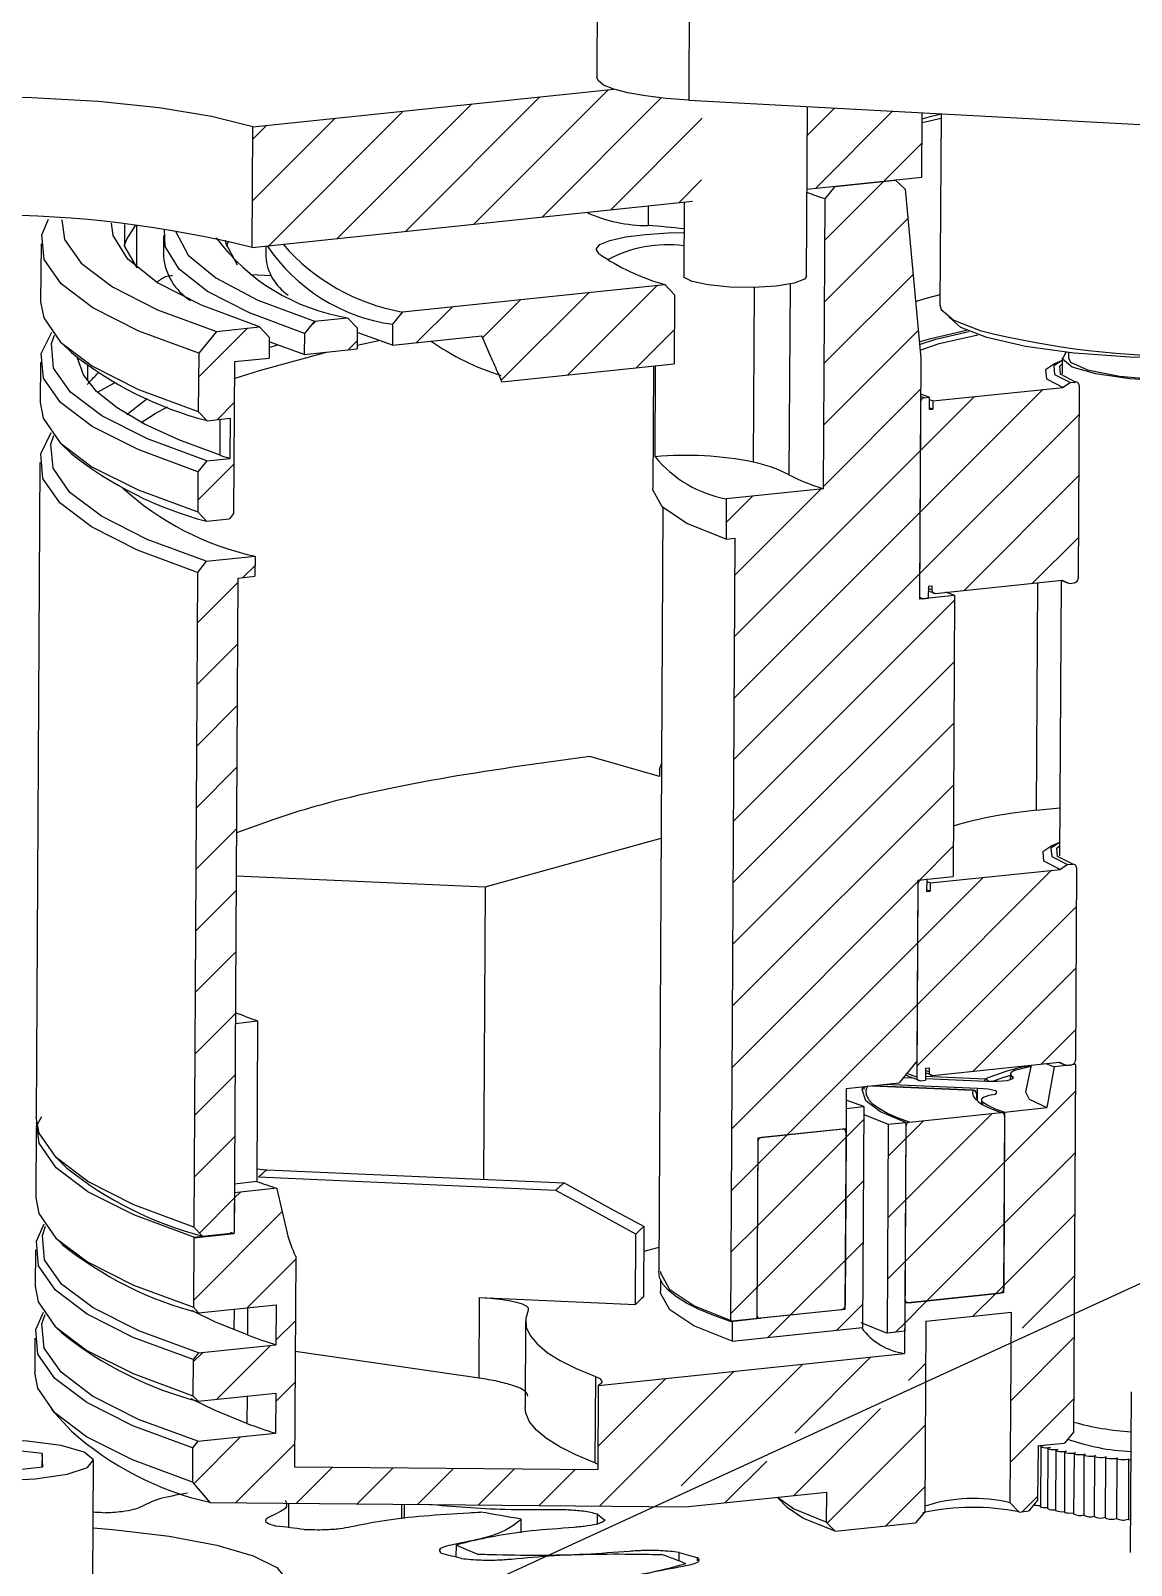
# Model space of a CAD drawing. Header units: millimetres. Extents: x 0 to 1189, y 0 to 841.
# Drawn here: x 554.7 to 635.5, y 551.2 to 663.8 of the extents above; entities that cross this region are included whole.
import ezdxf

# ---------------------------------------------------------------- set-up
doc = ezdxf.new("R2010")
doc.units = ezdxf.units.MM
doc.layers.add('10', color=7, linetype='Continuous')
doc.dimstyles.new('SLDDIMSTYLE0', dxfattribs={"dimtxt": 0.18, "dimasz": 1.016, "dimexe": 0, "dimexo": 0.0625, "dimgap": 0, "dimtad": 0, "dimtih": 1, "dimtoh": 1, "dimdec": 0, "dimrnd": 1e-09, "dimzin": 0, "dimdsep": 46, "dimtxsty": 'Standard', "dimblk1": 'DOT', "dimblk2": 'DOT', "dimsah": 1, "dimcen": 0.09, "dimadec": 0, "dimazin": 0, "dimtfac": 1.016, "dimtdec": 0, "dimtofl": 0, "dimtmove": 0, "dimatfit": 3, "dimldrblk": 'DOT', "dimfxl": 0, "dimfrac": 2, "dimtolj": 1, "dimtzin": 0, "dimarcsym": 0})

# ---------------------------------------------------------------- blocks, each defined once
blk = doc.blocks.new('SW_HATCH_0')
at = {"color": 0, "linetype": 'Continuous', "lineweight": 18}
for p, q in [((3.73, 344.98), (13.59, 354.84)), ((-6.3, 343.93), (3.56, 353.79)), ((-1.29, 344.45), (8.58, 354.32)), ((8.74, 345.5), (17.48, 354.24)), ((-12.52, 346.69), (-6.47, 352.74)), ((-11.32, 343.4), (-1.45, 353.27)), ((13.76, 346.02), (20.48, 352.75)), ((28.2, 351.49), (30.21, 353.5)), ((28.8, 347.6), (34.47, 353.27)), ((-12.49, 351.21), (-11.48, 352.22)), ((33.81, 348.12), (36.62, 350.93)), ((18.77, 346.55), (20.45, 348.23)), ((29.47, 343.78), (33.81, 348.12)), ((29.45, 339.27), (35.58, 345.4)), ((29.42, 334.75), (35.97, 341.29)), ((10.63, 333.92), (17.21, 340.5)), ((-0.47, 336.29), (2.16, 338.92)), ((4.38, 336.65), (7.18, 339.45)), ((5.75, 333.53), (12.19, 339.97)), ((-8.35, 337.39), (-7.87, 337.87)), ((-16.47, 333.76), (-12.88, 337.35)), ((15.64, 334.44), (18.45, 337.25)), ((29.4, 330.24), (36.35, 337.19)), ((-5.48, 335.77), (-4.82, 336.43)), ((29.37, 325.72), (36.52, 332.87)), ((36.47, 323.84), (45.48, 332.85)), ((36.5, 328.36), (40.47, 332.33)), ((-15.1, 330.64), (-13.85, 331.89)), ((36.45, 319.33), (48.15, 331.02)), ((22.85, 314.71), (36.5, 328.36)), ((-16.52, 324.73), (-13.88, 327.37)), ((39.72, 318.11), (48.12, 326.51)), ((22.87, 319.22), (29.2, 325.55)), ((22.25, 323.09), (24.19, 325.03)), ((22.82, 310.19), (36.47, 323.84)), ((44.74, 318.64), (48.1, 321.99)), ((-13.22, 319.05), (-12.32, 319.95)), ((-16.57, 315.7), (-13.58, 318.69)), ((22.8, 305.68), (36.45, 319.33)), ((22.77, 301.16), (39.02, 317.41)), ((-16.59, 311.19), (-13.6, 314.17)), ((22.75, 296.65), (39, 312.89)), ((-16.62, 306.67), (-13.63, 309.66)), ((22.72, 292.13), (38.97, 308.38)), ((-16.64, 302.15), (-13.65, 305.14)), ((22.7, 287.62), (38.95, 303.86)), ((-16.67, 297.64), (-13.68, 300.63)), ((36.43, 296.86), (38.92, 299.35)), ((36.27, 287.72), (46.13, 297.58)), ((-16.69, 293.12), (-13.71, 296.11)), ((22.67, 283.1), (36.32, 296.75)), ((36.3, 292.23), (41.11, 297.05)), ((36.25, 283.2), (47.94, 294.9)), ((-16.72, 288.61), (-13.73, 291.6)), ((22.65, 278.59), (36.3, 292.23)), ((40.37, 282.84), (47.92, 290.39)), ((26.72, 278.17), (36.27, 287.72)), ((-16.75, 284.09), (-13.76, 287.08)), ((45.38, 283.36), (47.89, 285.87)), ((-16.77, 279.58), (-13.78, 282.57)), ((42.67, 276.16), (47.87, 281.36)), ((31.05, 278), (32.35, 279.3)), ((35.42, 273.39), (41.77, 279.74)), ((35.44, 277.91), (36.75, 279.22)), ((24.57, 276.02), (26.72, 278.17)), ((-16.8, 275.06), (-13.81, 278.05)), ((24.55, 271.5), (31.05, 278)), ((34.14, 276.61), (35.44, 277.91)), ((22.62, 274.07), (24.57, 276.02)), ((35.39, 268.88), (42.67, 276.16)), ((42.64, 271.64), (47.84, 276.84)), ((31.02, 273.49), (32.32, 274.79)), ((-13.83, 273.54), (-13.4, 273.97)), ((-16.85, 266.03), (-10.33, 272.55)), ((-16.4, 270.97), (-13.83, 273.54)), ((24.52, 266.99), (31.02, 273.49)), ((34.12, 272.09), (35.42, 273.39)), ((22.6, 269.56), (24.55, 271.5)), ((36.99, 265.99), (42.64, 271.64)), ((42.62, 267.13), (47.82, 272.33)), ((-16.82, 270.55), (-16.68, 270.68)), ((31, 268.97), (32.3, 270.27)), ((-12.9, 265.48), (-9.34, 269.05)), ((26.96, 264.94), (31, 268.97)), ((34.09, 267.58), (35.39, 268.88)), ((22.57, 265.04), (24.52, 266.99)), ((42.01, 266.52), (42.62, 267.13)), ((43.97, 263.99), (47.79, 267.81)), ((30.34, 263.82), (32.27, 265.76)), ((35.37, 264.36), (36.99, 265.99)), ((40.36, 264.87), (42.01, 266.52)), ((25.32, 263.3), (26.96, 264.94)), ((-10.79, 263.11), (-9.36, 264.53)), ((34.69, 263.69), (35.37, 264.36)), ((-15.13, 258.77), (-11.18, 262.72)), ((43.15, 258.67), (47.77, 263.3)), ((-16.87, 261.52), (-16.19, 262.19)), ((18.94, 252.43), (27.87, 261.35)), ((27.29, 256.28), (32.88, 261.88)), ((35.63, 260.14), (36.88, 261.39)), ((12.86, 255.33), (17.84, 260.31)), ((12.96, 250.94), (22.85, 260.83)), ((-10.81, 258.6), (-9.39, 260.02)), ((27.21, 251.71), (33.58, 258.09)), ((43.12, 254.16), (47.74, 258.78)), ((29.67, 249.68), (36.86, 256.87)), ((-16.82, 252.58), (-13.4, 256.01)), ((-13.73, 251.19), (-9.41, 255.5)), ((-9.28, 251.15), (-6.64, 253.79)), ((-4.83, 251.11), (-2.19, 253.75)), ((-0.38, 251.07), (2.26, 253.71)), ((4.07, 251.02), (6.71, 253.67)), ((8.52, 250.98), (11.16, 253.62)), ((22.19, 251.19), (25.24, 254.24)), ((33.95, 249.47), (36.83, 252.36)), ((43.98, 250.52), (45.12, 251.66))]:
    blk.add_line(p, q, dxfattribs=at)
blk = doc.blocks.new('_Dot')
at = {"color": 0, "linetype": 'ByBlock', "lineweight": -2}
blk.add_line((-0.5, 0), (-1, 0), dxfattribs=at)
at = {"color": 0, "linetype": 'ByBlock', "const_width": 0.5}
blk.add_lwpolyline([(-0.25, 0, 1), (0.25, 0, 1)], format="xyb", close=True, dxfattribs=at)

msp = doc.modelspace()

# ---------------------------------------------------------------- linework, layer by layer
at = {"color": 7, "linetype": 'Continuous', "lineweight": 25}
for p, q in [((596.31, 669.17), (596.26, 660.33)), ((603.05, 667.5), (603, 658.66)), ((571.01, 656.7), (597.5, 659.47)), ((603, 658.66), (657.44, 655.72)), ((611.64, 645.73), (611.71, 658.19)), ((620.11, 653), (620.13, 657.74)), ((621.52, 657.66), (621.44, 643.64)), ((570.96, 647.86), (571.01, 656.7)), ((620.13, 657.03), (621.52, 657.35)), ((611.68, 652.12), (620.11, 653)), ((613.72, 652.33), (612.99, 651.43)), ((613.72, 652.33), (618.17, 652.8)), ((618.17, 652.8), (618.88, 652.14)), ((618.88, 652.14), (620.03, 639.74)), ((570.96, 647.86), (603.29, 651.24)), ((600.03, 650.9), (600.03, 649.47)), ((602.67, 651.18), (602.64, 645.78)), ((612.99, 651.43), (612.87, 630.15)), ((562.49, 646.37), (562.51, 649.45)), ((564.47, 648.73), (564.46, 647.2)), ((555.47, 648.13), (555.44, 643.86)), ((571.97, 647.96), (571.96, 647.15)), ((572.35, 645.78), (570.86, 645.85)), ((582, 643.12), (601.24, 645.14)), ((601.24, 645.14), (601.96, 644.39)), ((610.44, 645.16), (610.36, 631.18)), ((601.96, 644.39), (601.93, 639.32)), ((607.81, 644.92), (607.74, 632.11)), ((582, 643.12), (581.27, 642.22)), ((568.34, 641.69), (571.5, 642.02)), ((571.5, 642.02), (572.22, 641.28)), ((575.53, 642.45), (574.8, 641.55)), ((575.53, 642.45), (577.96, 642.7)), ((577.96, 642.7), (578.68, 641.95)), ((578.68, 641.95), (578.67, 640.42)), ((581.27, 642.22), (581.26, 640.69)), ((556.97, 640.85), (557.7, 640.14)), ((568.34, 641.69), (567.04, 640.09)), ((572.22, 641.28), (572.21, 639.74)), ((574.79, 640.01), (572.21, 640.92)), ((572.21, 640.52), (572.82, 640.7)), ((574.8, 641.55), (574.79, 640.01)), ((581.26, 640.69), (578.68, 641.61)), ((578.68, 640.69), (580.26, 641.02)), ((581.26, 640.69), (587.81, 641.37)), ((567.04, 640.09), (567.01, 635.81)), ((569.66, 639.48), (572.21, 639.74)), ((574.79, 640.01), (578.67, 640.42)), ((620.03, 639.74), (619.93, 622.06)), ((630.41, 639.57), (629.85, 639.32)), ((630.42, 639.76), (630.42, 638.58)), ((630.87, 640.16), (630.87, 639.75)), ((555.42, 639.44), (555.4, 636.49)), ((558.88, 639.16), (558.87, 638.08)), ((569.66, 639.48), (569.6, 628.33)), ((589.3, 638), (601.93, 639.32)), ((600.42, 639.16), (600.37, 630.2)), ((600.53, 632.5), (600.57, 639.18)), ((559.62, 637.23), (560.85, 637.93)), ((620.92, 636.59), (630.49, 637.59)), ((631.01, 637.94), (630.49, 637.59)), ((631.01, 637.94), (631.4, 637.98)), ((631.66, 637.72), (631.58, 623.57)), ((561.77, 635.61), (563.26, 636.77)), ((620.01, 636.5), (619.94, 622.35)), ((620.66, 636.86), (620.02, 637.08)), ((620.28, 636.82), (620.02, 636.91)), ((620.28, 636.82), (620.66, 636.86)), ((620.66, 636.86), (620.66, 635.98)), ((620.92, 636.59), (620.66, 636.68)), ((620.92, 636.59), (620.92, 636)), ((567.01, 635.81), (567.66, 635.14)), ((567.66, 635.14), (569.34, 635.32)), ((568.61, 632.61), (568.62, 635.24)), ((569.34, 635.32), (569.32, 632.37)), ((620.92, 636), (620.66, 636.09)), ((620.66, 635.98), (620.92, 636)), ((556.93, 633.48), (557.66, 632.77)), ((555.38, 632.07), (555.11, 584.04)), ((567.64, 632.2), (566.99, 631.39)), ((567.64, 632.2), (569.32, 632.37)), ((566.99, 631.39), (566.97, 628.45)), ((605.76, 629.41), (605.74, 626.46)), ((612.87, 630.15), (605.76, 629.41)), ((566.97, 628.45), (567.62, 627.78)), ((569.6, 628.33), (569.3, 627.95)), ((601.11, 628.77), (600.8, 572.73)), ((567.62, 627.78), (569.3, 627.95)), ((605.74, 626.46), (606.39, 626.53)), ((606.39, 626.53), (606.07, 569.07)), ((567.6, 624.83), (571.18, 625.2)), ((571.18, 625.2), (571.17, 623.73)), ((566.95, 624.02), (566.68, 575.99)), ((567.6, 624.83), (566.95, 624.02)), ((569.92, 623.6), (571.17, 623.73)), ((569.92, 623.6), (569.65, 575.56)), ((620.59, 623.01), (620.58, 622.13)), ((620.84, 622.74), (620.58, 622.83)), ((621.1, 622.47), (620.58, 622.65)), ((620.59, 623.01), (620.84, 623.04)), ((620.84, 623.04), (620.84, 622.74)), ((621.1, 622.47), (630.41, 623.45)), ((628.52, 606.57), (628.62, 623.26)), ((630.33, 623.44), (630.22, 603.21)), ((630.32, 623.44), (630.93, 623.21)), ((630.41, 623.45), (630.93, 623.21)), ((630.93, 623.21), (631.32, 623.25)), ((622.52, 622.33), (619.93, 622.06)), ((620.19, 622.08), (619.94, 622.17)), ((620.19, 622.08), (620.58, 622.13)), ((622.52, 622.33), (621.87, 622.56)), ((622.52, 622.33), (622.41, 601.7)), ((600.85, 609.03), (595.74, 610.52)), ((600.85, 609.56), (601.01, 609.98)), ((600.85, 609.56), (600.85, 609.03)), ((628.52, 606.57), (630.24, 606.75)), ((588.06, 600.94), (600.97, 604.51)), ((630.21, 604.21), (629.65, 603.96)), ((630.81, 602.58), (630.29, 602.23)), ((630.81, 602.58), (631.2, 602.62)), ((631.46, 602.35), (631.38, 588.21)), ((569.8, 601.75), (588.06, 600.94)), ((619.82, 601.43), (619.75, 588.17)), ((619.82, 601.43), (622.41, 601.7)), ((620.08, 601.46), (620.47, 601.5)), ((620.47, 601.5), (620.46, 600.61)), ((620.72, 601.23), (620.47, 601.32)), ((620.72, 601.23), (630.29, 602.23)), ((620.72, 601.23), (620.72, 600.64)), ((588.06, 600.94), (587.94, 579.49)), ((619.82, 601.13), (619.74, 586.99)), ((620.72, 600.64), (620.46, 600.73)), ((620.46, 600.61), (620.72, 600.64)), ((569.74, 590.93), (571.36, 591.12)), ((571.36, 591.12), (571.3, 579.34)), ((619.75, 588.17), (618.44, 586.56)), ((620.9, 587.11), (630.22, 588.09)), ((628.14, 587.87), (627.73, 585.92)), ((629.21, 587.98), (629.83, 587.75)), ((629.83, 587.75), (629.29, 584.75)), ((631.38, 587.91), (629.83, 587.75)), ((630.12, 588.08), (630.73, 587.85)), ((630.22, 588.09), (630.73, 587.85)), ((630.73, 587.85), (631.12, 587.89)), ((631.38, 587.91), (631.23, 560.95)), ((631.38, 587.91), (631.26, 587.95)), ((618.77, 586.96), (619.37, 586.94)), ((620, 586.72), (618.96, 587.1)), ((619.74, 586.99), (619, 587.25)), ((620, 586.72), (620.38, 586.76)), ((620.39, 587.65), (620.38, 586.76)), ((620.38, 586.89), (624.81, 586.7)), ((620.39, 587.65), (620.65, 587.67)), ((620.65, 587.38), (620.39, 587.47)), ((620.9, 587.11), (620.39, 587.29)), ((624.76, 586.84), (620.39, 587.04)), ((620.65, 587.67), (620.65, 587.38)), ((626.61, 587.21), (626.6, 586.8)), ((626.76, 586.86), (626.76, 587.04)), ((614.56, 586.15), (614.55, 583.21)), ((614.56, 586.15), (618.44, 586.56)), ((615.95, 586.3), (615.95, 586.29)), ((616.46, 586.35), (623.85, 586.02)), ((623.86, 586.03), (616.49, 586.36)), ((624.2, 586.15), (617.42, 586.45)), ((623.86, 586.03), (623.85, 586.02)), ((624.14, 585.73), (624.12, 585.57)), ((624.14, 585.41), (624.15, 585.73)), ((624.14, 585.73), (624.14, 585.41)), ((624.15, 585.73), (624.14, 585.73)), ((624.2, 585.27), (624.2, 586.15)), ((614.56, 584.68), (614.47, 569.95)), ((615.85, 584.82), (614.56, 585.29)), ((614.56, 584.68), (615.85, 584.82)), ((615.85, 584.82), (615.76, 568.61)), ((619.2, 583.69), (625.93, 584.4)), ((624.48, 585.31), (624.48, 585.02)), ((624.57, 585.17), (624.57, 584.97)), ((626.19, 584.42), (626.11, 571.16)), ((626.19, 584.42), (629.29, 584.75)), ((555.11, 583.3), (555.08, 578.14)), ((555.11, 583.36), (555.54, 584.11)), ((608.08, 582.53), (614.55, 583.21)), ((615.85, 584.25), (617.65, 583.53)), ((617.65, 583.53), (617.57, 568.21)), ((617.65, 583.53), (618.94, 583.67)), ((618.94, 583.67), (618.86, 568.34)), ((618.94, 583.37), (618.87, 570.7)), ((626.19, 584.13), (626.12, 571.46)), ((608.08, 582.53), (608.01, 569.27)), ((608.08, 582.24), (608.01, 569.56)), ((614.29, 583.18), (608.34, 582.56)), ((614.55, 582.91), (614.48, 570.24)), ((556.63, 581.03), (557.37, 580.31)), ((571.3, 580.26), (572.04, 580.19)), ((572.04, 580.19), (593.87, 579.22)), ((571.3, 579.34), (569.67, 579.14)), ((572.77, 578.84), (569.67, 578.51)), ((593.26, 578.68), (571.43, 579.64)), ((572.77, 578.84), (572.77, 578.79)), ((572.77, 578.79), (573.54, 575.54)), ((569.67, 578.51), (569.65, 575.56)), ((566.68, 575.99), (567.32, 575.32)), ((566.68, 575.25), (569.65, 575.56)), ((566.68, 575.19), (569.65, 575.51)), ((567.32, 575.32), (569.65, 575.56)), ((569.36, 575.62), (569.65, 575.51)), ((599.1, 570.31), (599.12, 575.47)), ((599.71, 570.86), (599.73, 576.02)), ((555.06, 574.31), (555.04, 571.66)), ((556.6, 575.14), (557.04, 574.71)), ((566.68, 575.25), (566.65, 570.1)), ((600.81, 574.48), (599.72, 574.2)), ((574.16, 573.86), (574.07, 558.4)), ((600.94, 572.1), (600.94, 571.26)), ((587.62, 564.91), (587.66, 570.82)), ((587.66, 570.82), (599.1, 570.31)), ((626.11, 571.16), (618.87, 570.41)), ((619.13, 570.43), (625.86, 571.14)), ((566.65, 570.1), (567.03, 569.7)), ((567.03, 569.7), (572.72, 570.29)), ((569.64, 569.97), (569.63, 568.45)), ((570.63, 570.07), (570.62, 568.07)), ((572.72, 570.29), (572.71, 567.34)), ((614.47, 569.95), (606.2, 569.08)), ((614.21, 569.92), (608.27, 569.3)), ((618.87, 570.41), (618.85, 566.72)), ((619.13, 570.43), (618.87, 570.52)), ((620.4, 569.09), (626.68, 569.75)), ((626.6, 555.75), (626.68, 569.75)), ((556.56, 568.65), (557, 568.22)), ((591.03, 569.1), (590.99, 562.78)), ((606.07, 569.07), (608.01, 569.27)), ((606.2, 569.08), (606.19, 567.61)), ((606.19, 567.61), (615.76, 568.61)), ((615.63, 568.99), (617.57, 568.21)), ((620.4, 569.09), (620.32, 555.1)), ((555.02, 567.83), (555.01, 565.32)), ((618.86, 568.34), (617.57, 568.21)), ((567.02, 566.75), (566.63, 566.27)), ((567.02, 566.75), (572.71, 567.34)), ((596.38, 564.37), (618.85, 566.72)), ((566.63, 566.27), (566.61, 563.61)), ((596.15, 565.02), (596.11, 558.7)), ((596.35, 558.19), (596.38, 564.37)), ((566.61, 563.61), (567, 563.21)), ((567, 563.21), (572.69, 563.81)), ((570.59, 563.59), (570.58, 561.58)), ((572.69, 563.81), (572.67, 560.86)), ((635.47, 563.91), (635.4, 552.12)), ((556.25, 562.6), (557.71, 561.02)), ((566.98, 560.27), (572.67, 560.86)), ((631.23, 560.95), (630.58, 560.14)), ((555.55, 559.37), (551.02, 559.87)), ((566.59, 559.78), (566.58, 557.28)), ((566.98, 560.27), (566.59, 559.78)), ((628.64, 559.94), (628.61, 555.96)), ((628.64, 559.94), (628.73, 559.95)), ((628.74, 559.95), (630.58, 560.14)), ((628.84, 559.89), (628.81, 555.47)), ((629.37, 559.75), (629.34, 555.33)), ((629.95, 559.61), (629.93, 555.19)), ((555.55, 559.37), (555.54, 558.39)), ((555.6, 558.39), (555.55, 559.37)), ((559.28, 550.01), (559.32, 558.85)), ((596.35, 558.57), (596.11, 558.7)), ((630.59, 559.49), (630.57, 555.07)), ((631.28, 559.37), (631.25, 554.95)), ((632.01, 559.27), (631.99, 554.85)), ((632.78, 559.17), (632.76, 554.75)), ((633.59, 559.09), (633.57, 554.67)), ((634.43, 559.02), (634.4, 554.6)), ((635.29, 558.96), (635.27, 554.54)), ((551.13, 557.92), (555.6, 558.39)), ((574.07, 558.4), (596.35, 558.19)), ((566.58, 557.28), (567.85, 555.79)), ((602.76, 555.47), (613.11, 556.55)), ((613.11, 556.55), (613.09, 554.34)), ((567.85, 555.79), (602.76, 555.47)), ((573.65, 553.94), (573.66, 555.74)), ((581.95, 554.59), (581.95, 555.66)), ((582.13, 555.66), (582.12, 554.6)), ((609.51, 556.14), (610.24, 555.42)), ((620.32, 555.1), (619.65, 554.29)), ((627.26, 555.08), (626.6, 555.75)), ((627.26, 555.08), (627.96, 555.16)), ((628.61, 555.96), (627.96, 555.16)), ((628.34, 555.63), (628.34, 555.62)), ((590.7, 553.56), (590.71, 554.55)), ((596.31, 554.21), (596.32, 554.93)), ((613.09, 554.34), (613.74, 553.67)), ((613.74, 553.67), (619.65, 554.29)), ((585.94, 551.77), (585.95, 552.67)), ((602.3, 551.49), (602.3, 552.12)), ((603.66, 551.5), (603.66, 551.74))]:
    msp.add_line(p, q, dxfattribs=at)
at = {"color": 7, "linetype": 'Continuous', "lineweight": 25, "flags": 128}
for points in [[(603, 658.66), (601.34, 658.79), (599.84, 658.97), (598.54, 659.2), (597.5, 659.47), (596.76, 659.77), (596.35, 660.1), (596.26, 660.33)], [(571.01, 656.7), (567.99, 657.47), (564.14, 658.1), (559.67, 658.56), (554.79, 658.82), (549.76, 658.88), (544.82, 658.72), (540.21, 658.36), (536.18, 657.82), (532.92, 657.12), (530.6, 656.29), (529.34, 655.39), (529.18, 654.44), (530.16, 653.51), (532.21, 652.64)], [(620.13, 657.28), (620.82, 657.48), (621.52, 657.66)], [(567.04, 640.09), (562.65, 641.71), (559.27, 643.42), (556.94, 645.18), (555.69, 646.97), (555.54, 648.77), (556.03, 649.93)], [(556.99, 649.89), (557.2, 648.45), (558.42, 646.69), (560.71, 644.96), (564.03, 643.29), (568.34, 641.69)], [(571.5, 642.02), (567.24, 643.61), (564.01, 645.27), (561.84, 646.99), (560.76, 648.74), (560.64, 649.64)], [(561.57, 647.98), (561.76, 648.47), (562.41, 649.46)], [(561.59, 649.55), (561.59, 647.93), (562.49, 646.37)], [(574.8, 641.55), (570.76, 643.05), (567.68, 644.63), (565.61, 646.27), (564.59, 647.93), (564.52, 649.2)], [(565.35, 649.08), (565.37, 649.01), (566.27, 647.3), (568.29, 645.62), (571.39, 643.99), (575.53, 642.45)], [(596.4, 647.4), (596.21, 647.74), (596.49, 648.07), (597.22, 648.37), (598.36, 648.63), (599.82, 648.81), (601.5, 648.92), (602.66, 648.95)], [(568.99, 648.39), (569.02, 648.19), (569.87, 646.58)], [(569.09, 647.94), (569.22, 648.28), (569.25, 648.34)], [(611.64, 645.73), (611.5, 645.52), (610.73, 645.23), (609.42, 645.01), (607.76, 644.92), (606.01, 644.94), (604.43, 645.1), (603.26, 645.35), (602.68, 645.66), (602.64, 645.78)], [(619.65, 643.88), (620.53, 644.16), (621.45, 644.4)], [(555.44, 643.86), (555.67, 642.7), (556.91, 640.9), (559.24, 639.14), (562.62, 637.44), (567.01, 635.81)], [(621.44, 643.64), (621.53, 643.31), (622.47, 642.51), (624.39, 641.77)], [(619.92, 640.92), (620.77, 641.18), (623.38, 641.78)], [(624.89, 641.24), (622.97, 641.98), (622.1, 642.77)], [(656.52, 642.23), (656.07, 641.9), (654.27, 641.16), (651.54, 640.54), (648.05, 640.07), (644.02, 639.78), (639.7, 639.69), (635.37, 639.8), (631.29, 640.11), (627.72, 640.6), (624.89, 641.24)], [(566.99, 631.39), (562.6, 633.02), (559.22, 634.72), (556.89, 636.48), (555.64, 638.27), (555.49, 640.07), (556.26, 641.64)], [(567.64, 632.2), (563.29, 633.81), (559.94, 635.5), (557.63, 637.24), (556.39, 639.01), (556.24, 640.8), (556.45, 641.41)], [(619.94, 640.74), (621.14, 641.13), (623.57, 641.7)], [(619.98, 640.33), (621.39, 640.8), (624.23, 641.45)], [(568.61, 632.61), (565.59, 633.73), (563.07, 634.89), (561.05, 636.08), (559.55, 637.29), (558.58, 638.52), (558.15, 639.72)], [(569.65, 638.23), (571.5, 638.83), (576.43, 640.17)], [(630.41, 639.57), (629.79, 639.16), (629.84, 638.53), (631.01, 637.94)], [(644.36, 638.27), (641.49, 638.05), (638.37, 638.04), (635.37, 638.22), (632.87, 638.59), (631.15, 639.08), (630.44, 639.66), (630.71, 640.18)], [(630.87, 639.75), (631.02, 639.45), (632.27, 638.87), (634.61, 638.41), (637.68, 638.15), (641.02, 638.12), (644.11, 638.34)], [(629.85, 639.32), (629.19, 638.88), (629.25, 638.22), (630.49, 637.59)], [(631.4, 637.98), (630.28, 638.55), (630.23, 639.14), (630.42, 639.31)], [(555.4, 636.49), (555.63, 635.33), (556.88, 633.53), (559.21, 631.77), (562.59, 630.07), (566.97, 628.45)], [(562.83, 635.01), (563.84, 635.67), (564.74, 636.17)], [(566.95, 624.02), (562.56, 625.65), (559.18, 627.35), (556.85, 629.11), (555.6, 630.9), (555.45, 632.71), (556.22, 634.28)], [(567.6, 624.83), (563.25, 626.44), (559.9, 628.13), (557.59, 629.87), (556.35, 631.65), (556.2, 633.43), (556.4, 634.05)], [(605.74, 626.46), (602.86, 627.61), (601.05, 628.83), (600.37, 630.08), (600.37, 630.2)], [(629.65, 603.96), (628.99, 603.52), (629.05, 602.86), (630.29, 602.23)], [(630.21, 604.21), (629.59, 603.79), (629.64, 603.17), (630.81, 602.58)], [(631.2, 602.62), (630.08, 603.18), (630.03, 603.78), (630.22, 603.95)], [(628.11, 587.74), (628.03, 587.73), (627.23, 587.55)], [(624.81, 586.7), (625.22, 586.68), (625.64, 586.68), (626.03, 586.71), (626.37, 586.75), (626.63, 586.81), (626.79, 586.88), (626.83, 586.96), (626.76, 587.04)], [(626.61, 587.1), (626.04, 586.93), (625.36, 586.68)], [(627.23, 587.55), (627.02, 587.5), (626.86, 587.44), (626.73, 587.37), (626.65, 587.31), (626.61, 587.24), (626.62, 587.17), (626.66, 587.1), (626.76, 587.04)], [(618.94, 583.67), (617.07, 584.43), (615.99, 585.24), (615.74, 586.08), (615.81, 586.28)], [(619.2, 583.69), (618.33, 584), (617.6, 584.32), (617, 584.65), (616.54, 584.99), (616.22, 585.33), (616.05, 585.68), (616.03, 586.02), (616.15, 586.37)], [(623.85, 586.02), (623.82, 585.81), (623.88, 585.6), (624.02, 585.39), (624.25, 585.19), (624.55, 584.98), (624.94, 584.78), (625.4, 584.59), (625.93, 584.4)], [(625.24, 585.68), (625.47, 585.74), (625.6, 585.82), (625.61, 585.9), (625.51, 585.97), (625.29, 586.04), (624.99, 586.1), (624.62, 586.13), (624.2, 586.15)], [(625.24, 585.68), (625.02, 585.63), (624.83, 585.57), (624.68, 585.51), (624.57, 585.44), (624.5, 585.38), (624.48, 585.31), (624.5, 585.24), (624.57, 585.17)], [(627.73, 585.92), (628, 585.37), (629.29, 584.75)], [(566.68, 575.99), (562.29, 577.62), (558.91, 579.32), (556.58, 581.08), (555.33, 582.87), (555.11, 584.04)], [(566.68, 575.25), (562.29, 576.88), (558.91, 578.58), (556.58, 580.34), (555.33, 582.13), (555.13, 583.67)], [(593.87, 579.22), (597.27, 577.36), (599.73, 576.02)], [(555.08, 578.14), (555.3, 576.98), (556.55, 575.18), (558.88, 573.43), (562.26, 571.72), (566.65, 570.1)], [(599.12, 575.47), (595.96, 577.2), (593.26, 578.68)], [(566.63, 566.27), (562.24, 567.89), (558.86, 569.59), (556.53, 571.35), (555.28, 573.15), (555.13, 574.95), (555.69, 576.22)], [(567.02, 566.75), (562.65, 568.37), (559.29, 570.06), (556.97, 571.81), (555.73, 573.59), (555.58, 575.38), (555.81, 576.05)], [(606.07, 569.07), (604.84, 569.5), (603.76, 569.94), (602.85, 570.4), (602.1, 570.86), (601.52, 571.33), (601.11, 571.81), (600.87, 572.29), (600.8, 572.78)], [(606.2, 569.08), (603.38, 570.2), (601.62, 571.39), (600.95, 572.61), (600.95, 572.73)], [(555.04, 571.66), (555.27, 570.49), (556.51, 568.7), (558.84, 566.94), (562.23, 565.24), (566.61, 563.61)], [(587.66, 570.82), (588.44, 570.77), (589.17, 570.7), (589.81, 570.6), (590.36, 570.48), (590.78, 570.35), (591.07, 570.2), (591.22, 570.05), (591.22, 569.9)], [(606.19, 567.61), (603.37, 568.73), (601.61, 569.91), (600.94, 571.14), (600.94, 571.26)], [(566.59, 559.78), (562.2, 561.41), (558.82, 563.11), (556.49, 564.87), (555.24, 566.66), (555.09, 568.46), (555.66, 569.74)], [(570.62, 568.07), (568.27, 569.01), (566.53, 569.86)], [(591.22, 569.9), (591.04, 569.28), (591.08, 568.65), (591.36, 568.03), (591.87, 567.41), (592.61, 566.79), (593.57, 566.19), (594.75, 565.6), (596.15, 565.02)], [(566.98, 560.27), (562.62, 561.88), (559.25, 563.58), (556.94, 565.33), (555.69, 567.11), (555.54, 568.9), (555.77, 569.57)], [(587.62, 564.91), (578.02, 566.3), (574.12, 566.86)], [(566.58, 557.28), (562.19, 558.9), (558.81, 560.61), (556.48, 562.37), (555.23, 564.16), (555.01, 565.32)], [(596.15, 565.02), (596.33, 564.95), (596.47, 564.87), (596.56, 564.78), (596.62, 564.7), (596.62, 564.62), (596.59, 564.53), (596.51, 564.45), (596.38, 564.37)], [(570.58, 561.58), (568.24, 562.53), (566.49, 563.38)], [(596.11, 558.7), (594.72, 559.28), (593.54, 559.87), (592.57, 560.47), (591.84, 561.09), (591.33, 561.71), (591.05, 562.33), (590.99, 562.78)], [(546.89, 557.59), (549.15, 557.4), (552.17, 557.36), (555.05, 557.52), (557.39, 557.87), (558.88, 558.36), (559.32, 558.91), (558.64, 559.47), (556.94, 559.95), (554.45, 560.29), (551.5, 560.44), (548.49, 560.38), (547.19, 560.28)], [(628.74, 559.95), (628.88, 559.95), (629.05, 559.96)], [(629.06, 559.96), (628.92, 559.94), (628.85, 559.91), (628.85, 559.87), (628.91, 559.84), (629.04, 559.82), (629.21, 559.8), (629.39, 559.8), (629.55, 559.81)], [(629.56, 559.81), (629.43, 559.79), (629.37, 559.76), (629.38, 559.72), (629.46, 559.69), (629.6, 559.67), (629.77, 559.66), (629.95, 559.66), (630.11, 559.68)], [(630.11, 559.68), (630, 559.65), (629.95, 559.62), (629.98, 559.58), (630.07, 559.55), (630.21, 559.53), (630.39, 559.53), (630.57, 559.53), (630.72, 559.55)], [(630.73, 559.55), (630.63, 559.52), (630.59, 559.49), (630.63, 559.45), (630.73, 559.42), (630.89, 559.41), (631.06, 559.4), (631.24, 559.41), (631.38, 559.43)], [(631.39, 559.43), (631.3, 559.4), (631.28, 559.36), (631.33, 559.33), (631.45, 559.3), (631.61, 559.29), (631.79, 559.29), (631.96, 559.3), (632.09, 559.32)], [(632.1, 559.32), (632.02, 559.29), (632.02, 559.25), (632.08, 559.22), (632.21, 559.2), (632.37, 559.18), (632.55, 559.18), (632.72, 559.19), (632.84, 559.22)], [(632.85, 559.22), (632.79, 559.18), (632.8, 559.15), (632.87, 559.12), (633.01, 559.1), (633.18, 559.09), (633.36, 559.09), (633.52, 559.1), (633.63, 559.13)], [(633.64, 559.13), (633.59, 559.1), (633.61, 559.06), (633.7, 559.03), (633.85, 559.01), (634.02, 559), (634.2, 559.01), (634.35, 559.02), (634.45, 559.05)], [(634.46, 559.05), (634.43, 559.02), (634.46, 558.98), (634.57, 558.96), (634.72, 558.94), (634.9, 558.93), (635.07, 558.94), (635.22, 558.96), (635.31, 558.99)], [(635.31, 558.99), (635.29, 558.95), (635.34, 558.92), (635.44, 558.9)], [(613.09, 554.34), (610.69, 555.32), (609.51, 556.14)], [(613.74, 553.67), (611.39, 554.63), (610.24, 555.42)], [(628.81, 555.53), (628.68, 555.53), (628.52, 555.55), (628.4, 555.57), (628.35, 555.61), (628.34, 555.62)], [(629.34, 555.38), (629.18, 555.38), (629.01, 555.4), (628.89, 555.42), (628.82, 555.45), (628.81, 555.47)], [(631.26, 554.99), (631.21, 554.99), (631.04, 554.98), (630.86, 554.99), (630.71, 555), (630.6, 555.03), (630.57, 555.07), (630.57, 555.07)], [(559.3, 553.93), (560.74, 553.8), (564.88, 553.3), (568.36, 552.65), (571.04, 551.87), (572.78, 551.01), (573.51, 550.11), (573.18, 549.2), (571.82, 548.33), (569.48, 547.55), (566.28, 546.88), (562.37, 546.36), (557.93, 546.01), (553.16, 545.85), (548.3, 545.89)], [(635.41, 554.48), (635.32, 554.5), (635.27, 554.53), (635.27, 554.54)]]:
    msp.add_lwpolyline(points, dxfattribs=at)
at = {"color": 7, "linetype": 'Continuous', "lineweight": 25}
for centre, radius, start, end in [((619.08, 670.38), 19.9, 248.1674, 252.1889), ((551.12, 567.04), 83.22, 76.2074, 103.1541), ((599.98, 660.26), 10.8, 245.6481, 270.2561), ((580.36, 657.51), 15, 216.6858, 260.8267), ((594.54, 579.13), 70.55, 83.3929, 85.5421), ((583.1, 655.38), 13.29, 213.8892, 262.0598), ((584.6, 657.92), 15.03, 220.8364, 260.0187), ((605.77, 661.14), 16.63, 235.7073, 254.2101), ((601.45, 638.65), 9.4, 82.6649, 117.9209), ((568.67, 647.55), 4.22, 184.8521, 238.0123), ((575.68, 647.46), 3.73, 184.7454, 236.1528), ((639.44, 700.76), 60.88, 255.6876, 286.0577), ((594.62, 655.9), 18.25, 234.7898, 252.7749), ((574.37, 660.96), 26.67, 231.314, 255.4228), ((631.41, 637.74), 0.245, 354.7324, 92.9526), ((620.33, 636.51), 0.317, 100.3088, 181.7419), ((574.34, 653.61), 26.7, 231.3273, 255.4095), ((588.74, 692.29), 62.98, 251.36, 252.0444), ((602.78, 607.12), 25.48, 78.7601, 95.0504), ((607.42, 638.17), 8.92, 219.5005, 259.2841), ((605.1, 620.5), 11.91, 63.7531, 77.1748), ((617.39, 644.78), 15.31, 242.6651, 252.814), ((575.76, 646.01), 21.31, 227.7794, 257.5901), ((621.09, 622.72), 0.245, 174.7324, 272.9526), ((631.26, 623.56), 0.317, 280.3088, 1.7419), ((620.18, 622.33), 0.245, 174.7324, 272.9526), ((631.69, 573.42), 33.3, 95.4641, 106.1585), ((631.21, 602.37), 0.245, 354.7324, 92.9526), ((620.13, 601.14), 0.317, 100.3088, 181.7419), ((586.73, 634.55), 46.07, 248.3318, 250.5087), ((630.39, 573.87), 14.14, 99.1877, 113.458), ((631.06, 588.2), 0.317, 280.3088, 1.7419), ((619.98, 586.97), 0.245, 174.7324, 272.9526), ((620.89, 587.36), 0.245, 174.7324, 272.9526), ((625.02, 586.68), 0.312, 148.0337, 175.6177), ((624.73, 586.54), 0.305, 28.659, 84.5905), ((616.14, 586.08), 0.288, 149.9965, 179.7388), ((616.15, 586.07), 0.3, 130.1434, 149.9683), ((616.14, 586.08), 0.287, 129.0013, 149.9553), ((623.84, 585.72), 0.301, 0.2493, 89.4291), ((623.85, 585.73), 0.3, 359.6808, 87.4651), ((627.76, 589.94), 5.74, 236.2254, 254.0865), ((625.94, 584.15), 0.245, 354.7324, 92.9526), ((619.26, 583.38), 0.317, 100.3088, 181.7419), ((608.4, 582.25), 0.317, 100.3088, 181.7419), ((614.3, 582.93), 0.245, 354.7324, 92.9526), ((574.05, 601.16), 26.7, 231.3273, 255.4095), ((576.72, 574.35), 7.48, 128.7248, 135.001), ((590.24, 632.81), 56.73, 250.4914, 252.0631), ((596.93, 575.2), 5.06, 127.2179, 136.5079), ((580.52, 577.16), 7.17, 193.1017, 207.4474), ((602.36, 572.48), 4.41, 126.5282, 137.1975), ((573.78, 595.63), 26.8, 231.3273, 255.4095), ((602.33, 567.32), 4.41, 126.5282, 137.1975), ((625.8, 571.45), 0.317, 280.3088, 1.7419), ((614.16, 570.23), 0.317, 280.3088, 1.7419), ((619.12, 570.68), 0.245, 174.7324, 272.9526), ((608.25, 569.54), 0.245, 174.7324, 272.9526), ((619.44, 571.29), 4.61, 215.6943, 262.5854), ((573.75, 589.14), 26.8, 231.3273, 255.4095), ((589.46, 619.18), 54.47, 249.7611, 252.0896), ((572.84, 577.92), 22.68, 228.1522, 257.2943), ((589.42, 612.69), 54.47, 249.7611, 252.0896), ((636.97, 582.66), 21.75, 254.6852, 266.0272), ((636.13, 575.31), 15.8, 250.3133, 267.5085), ((550.15, 335.88), 219.37, 87.4239, 87.6095), ((566.86, 426.86), 129.9, 79.4231, 80.7611), ((623.84, 537.91), 17.51, 78.7556, 102.0517), ((623.9, 544.75), 11.33, 76.2046, 108.3979), ((629.76, 556.19), 0.959, 243.9108, 279.8599), ((630.37, 556.14), 1.04, 244.893, 280.9071), ((556.2, 408.02), 146.96, 82.7379, 83.548), ((600.18, 559.1), 5.69, 227.2293, 234.3128), ((631.7, 555.76), 0.927, 241.1217, 288.2234), ((632.45, 555.72), 0.991, 242.2413, 288.6901), ((633.23, 555.68), 1.04, 243.134, 289.294), ((634.04, 555.63), 1.08, 243.7957, 290.0592), ((634.88, 555.58), 1.09, 244.2133, 291.0158), ((571.81, 496.94), 56.62, 75.1328, 76.6628), ((596.8, 575.47), 25.25, 244.5349, 248.5235), ((589.99, 520.1), 33.72, 67.6701, 70.9592), ((615.47, 596.34), 46.14, 253.42, 255.1739)]:
    msp.add_arc(centre, radius, start, end, dxfattribs=at)
for points, knots in [([(564.02, 645.33), (564.23, 645.5), (564.56, 645.76), (564.97, 645.79), (565.11, 645.8)], [0, 0, 0, 0, 0.660646, 1, 1, 1, 1]), ([(589.3, 638), (589.19, 638.24), (588.9, 638.91), (588.4, 640.03), (588.01, 640.91), (587.81, 641.37)], [0, 0, 0, 0, 0.216272, 0.590976, 1, 1, 1, 1]), ([(558.87, 637.81), (558.92, 637.87), (559.03, 638), (559.35, 638.33), (559.62, 638.6), (559.73, 638.71)], [0, 0, 0, 0, 0.357078, 0.739576, 1, 1, 1, 1]), ([(595.74, 610.52), (591.95, 609.99), (584.36, 608.93), (575.59, 607.01), (571.62, 605.57), (569.82, 604.91)], [0, 0, 0, 0, 0.3531761, 0.7063522, 1, 1, 1, 1]), ([(591.19, 563.58), (591.17, 563.7), (591.14, 563.95), (590.23, 564.34), (589.01, 564.68), (588.09, 564.83), (587.62, 564.91)], [0, 0, 0, 0, 0.278305, 0.557556, 0.778485, 1, 1, 1, 1]), ([(560.01, 555.03), (560.5, 555.05), (561.38, 555.1), (562.32, 555.27), (563.11, 555.59), (563.83, 556.07), (565.46, 556.35), (566.23, 556.48)], [0, 0, 0, 0, 0.1442327, 0.258457, 0.3671886, 0.6998326, 1, 1, 1, 1]), ([(573.39, 555.96), (573.48, 555.75), (573.67, 555.32), (572.49, 554.87), (571.89, 554.53), (571.96, 554.28), (572.45, 554.13), (572.72, 554.05)], [0, 0, 0, 0, 0.3091571, 0.6375281, 0.744863, 0.8576201, 1, 1, 1, 1]), ([(574.78, 553.8), (575.29, 553.79), (576.2, 553.77), (577.42, 553.86), (578.78, 554.12), (581.28, 554.66), (584.94, 554.92), (587.43, 555.06), (587.72, 555.08)], [0, 0, 0, 0, 0.099323, 0.177981, 0.252857, 0.481926, 0.940431, 1, 1, 1, 1]), ([(596.32, 554.93), (595.99, 555), (595.41, 555.14), (594.17, 555.24), (592.23, 555.25), (588.65, 555.21), (585.71, 555.47), (583.85, 555.64)], [0, 0, 0, 0, 0.113338, 0.203095, 0.288536, 0.549928, 1, 1, 1, 1]), ([(590.71, 554.55), (590.64, 554.5), (590.1, 554.02), (588.97, 553.32), (586.25, 552.81), (585.01, 552.54), (584.6, 552.3), (584.77, 552.13), (584.87, 552.04)], [0, 0, 0, 0, 0.059569, 0.518074, 0.747143, 0.822019, 0.900677, 1, 1, 1, 1]), ([(596.86, 554.48), (596.74, 554.39), (596.53, 554.23), (595.63, 554.05), (593.89, 553.89), (590.26, 553.65), (587.68, 553.1), (586.13, 552.72), (585.95, 552.67)], [0, 0, 0, 0, 0.0993231, 0.1779815, 0.2528574, 0.4819263, 0.9404309, 1, 1, 1, 1]), ([(586.33, 551.67), (586.79, 551.63), (587.61, 551.55), (588.94, 551.55), (590.72, 551.69), (594.12, 552.02), (598.08, 552.02), (600.69, 551.97), (600.99, 551.97)], [0, 0, 0, 0, 0.099323, 0.177981, 0.252857, 0.481926, 0.940431, 1, 1, 1, 1]), ([(602.3, 552.12), (601.86, 552.17), (601.06, 552.26), (599.73, 552.27), (597.91, 552.15), (594.41, 551.85), (590.46, 551.89), (587.86, 551.96), (587.56, 551.97)], [0, 0, 0, 0, 0.099323, 0.177981, 0.252857, 0.481926, 0.940431, 1, 1, 1, 1]), ([(603.66, 551.74), (603.73, 551.64), (603.85, 551.47), (603.38, 551.24), (602.06, 550.98), (599.19, 550.5), (597.86, 549.81), (597.17, 549.34), (597.09, 549.29)], [0, 0, 0, 0, 0.099323, 0.177981, 0.252857, 0.481926, 0.940431, 1, 1, 1, 1]), ([(602.8, 551.29), (602.64, 551.24), (601.2, 550.84), (598.78, 550.26), (595.24, 549.98), (593.54, 549.81), (592.7, 549.62), (592.54, 549.46), (592.45, 549.36)], [0, 0, 0, 0, 0.059569, 0.518074, 0.747143, 0.822019, 0.900677, 1, 1, 1, 1])]:
    msp.add_open_spline(points, degree=3, knots=knots, dxfattribs=at)

# ---------------------------------------------------------------- block references
at = {"color": 7, "linetype": 'Continuous', "lineweight": 18}
msp.add_blockref('SW_HATCH_0', (583.5, 304.58), dxfattribs=at)

# ---------------------------------------------------------------- leaders
at = {"layer": '10'}
msp.add_leader([(577.94, 545.15), (815.95, 654.33)], dimstyle='SLDDIMSTYLE0', dxfattribs=at)

doc.saveas('drawing.dxf')
